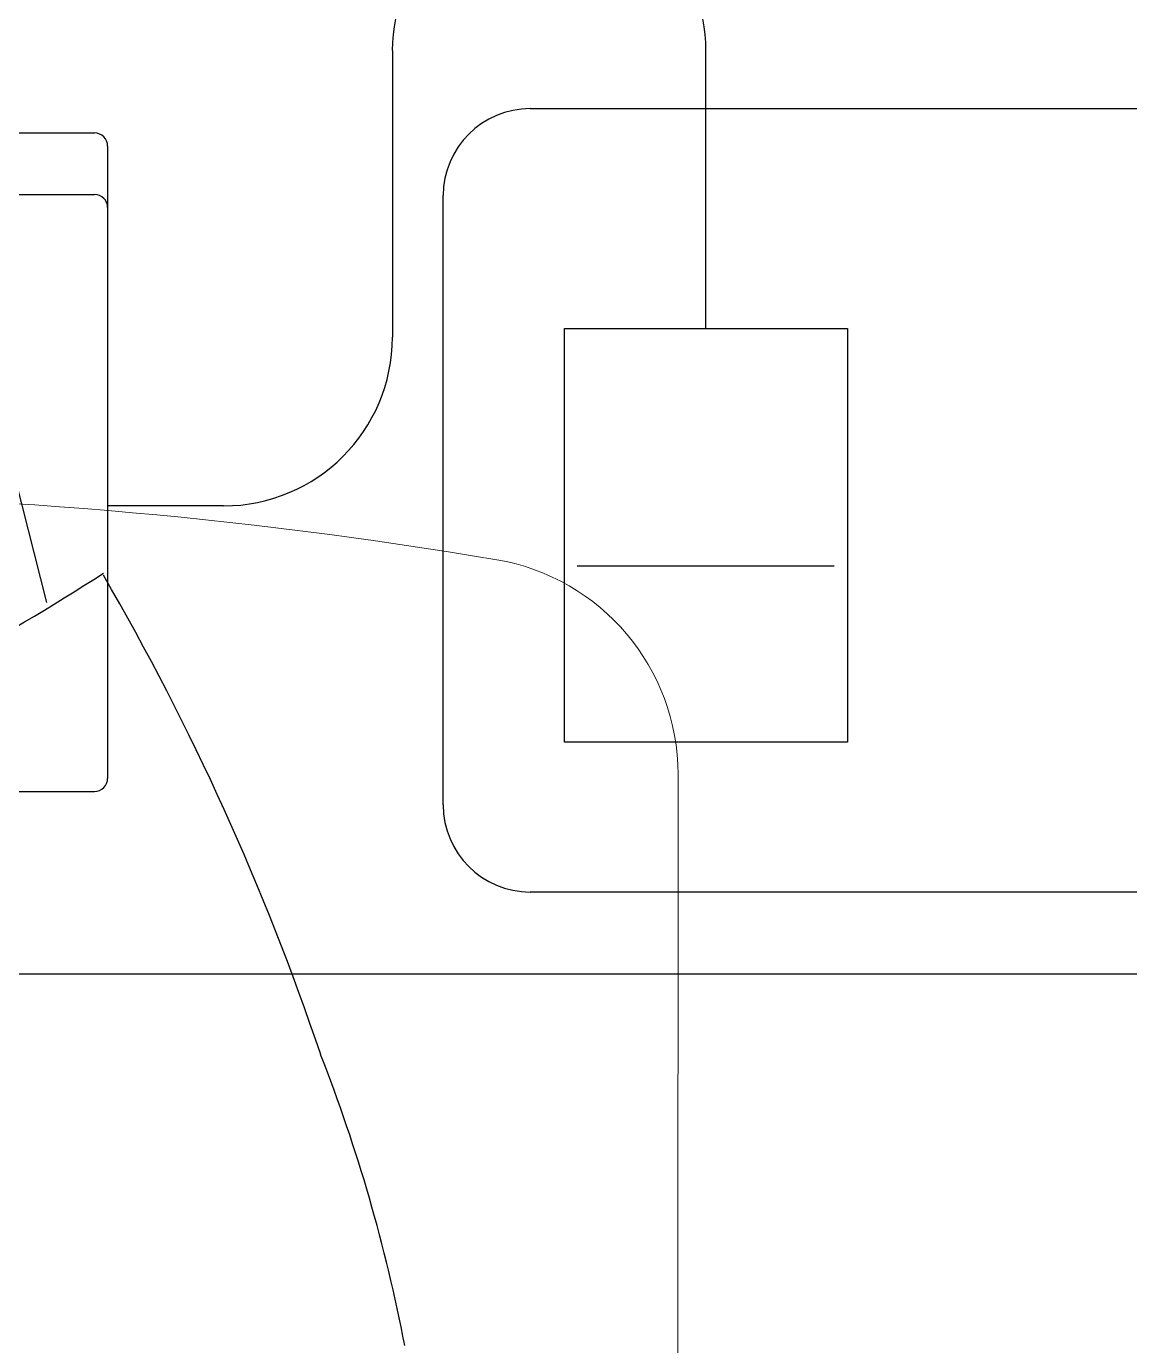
# Model space of a CAD drawing. Header units: millimetres. Extents: x 26027 to 581921, y 7230 to 233891.
# Drawn here: x 470773.3 to 471026.6, y 157044.9 to 157348 of the extents above; entities that cross this region are included whole.
import ezdxf

# ---------------------------------------------------------------- set-up
doc = ezdxf.new("R2010")
doc.units = ezdxf.units.MM
doc.header["$LTSCALE"] = 5
doc.layers.add('EXF', color=7, linetype='Continuous', lineweight=0, true_color=0x4e7e3e)
for name, color, linetype in [('GE-EQUIPMENT', 140, 'Continuous'), ('GE-EQUIPMENT_INSERTION', 140, 'Continuous'), ('GE-EQUIPMENT_LIGHT', 141, 'Continuous'), ('GE-FURNITURE', 8, 'Continuous')]:
    doc.layers.add(name, color=color, linetype=linetype)
doc.layers.add('Medical Equipment and Furniture', color=163, linetype='Continuous', lineweight=0)

# ---------------------------------------------------------------- blocks, each defined once
blk = doc.blocks.new('GF21018-P')
at = {"color": 0}
blk.add_line((0.22049, 0.47563), (0.22049, 0.0675), dxfattribs=at)
for centre, radius, start, end in [((-0.0001, -0.52948), 1.06948, 80.36712, 99.63288), ((0.17049, 0.47563), 0.05, 0, 80.3671)]:
    blk.add_arc(centre, radius, start, end, dxfattribs=at)
blk = doc.blocks.new('GE-EUR00134')
at = {"layer": 'GE-FURNITURE'}
blk.add_line((707.5, 124.45), (604.44, 98.34), dxfattribs=at)
for centre, radius, start, end in [((1088.63, 392.64), 567.84, 204.1709, 212.7776), ((309.03, 604.69), 600.7, 288.59591, 300.14952), ((362.43, 388.26), 378.98, 280.8469, 291.3811)]:
    blk.add_arc(centre, radius, start, end, dxfattribs=at)
blk = doc.blocks.new('GE-EUR01612')
at = {"layer": 'GE-EQUIPMENT'}
for p, q in [((-223.16, -406.78), (242.54, -406.78)), ((245.54, -409.78), (245.54, -555.05)), ((-223.16, -558.05), (242.54, -558.05))]:
    blk.add_line(p, q, dxfattribs=at)
for centre, start, end in [((242.54, -409.78), 0, 90), ((242.54, -555.05), 270, 0)]:
    blk.add_arc(centre, 3, start, end, dxfattribs=at)
at = {"layer": 'GE-EQUIPMENT_LIGHT'}
for p, q in [((310.93, -387.85), (310.93, -453.71)), ((382.94, -451.72), (382.94, -387.85)), ((342.6, -401.17), (502.6, -401.17)), ((-223.16, -420.92), (242.54, -420.92)), ((322.6, -561.17), (322.6, -421.17)), ((350.44, -546.72), (350.44, -451.72)), ((350.44, -451.72), (415.44, -451.72)), ((415.44, -451.72), (415.44, -546.72)), ((272.19, -492.44), (245.54, -492.44)), ((353.36, -506.21), (412.37, -506.21)), ((415.44, -546.72), (350.44, -546.72)), ((502.6, -581.17), (342.6, -581.17))]:
    blk.add_line(p, q, dxfattribs=at)
for centre, radius, start, end in [((346.93, -387.85), 36.01, 0, 180), ((342.6, -421.17), 20, 90, 180), ((242.54, -423.92), 3, 0, 90), ((272.19, -453.71), 38.74, 270, 0), ((342.6, -561.17), 20, 180, 270)]:
    blk.add_arc(centre, radius, start, end, dxfattribs=at)
at = {"layer": 'GE-FURNITURE'}
blk.add_lwpolyline([(-609.85, 0), (608.73, 0), (608.73, -600), (-609.85, -600)], close=True, dxfattribs=at)
at = {"layer": 'GE-EQUIPMENT_INSERTION', "rotation": 90}
blk.add_blockref('GE-EUR00134', (329.82, -1119.11), dxfattribs=at)

msp = doc.modelspace()

# ---------------------------------------------------------------- linework, layer by layer
at = {"layer": 'Medical Equipment and Furniture', "lineweight": 20}
msp.add_line((469808.08, 157130.27, 2.36), (471363.55, 157130.27, 2.36), dxfattribs=at)

# ---------------------------------------------------------------- block references
at = {"layer": 'Medical Equipment and Furniture', "extrusion": (-8.74706e-06, -2.27027e-05, 1), "xscale": 1000.000000000002, "yscale": 1000.000000000002, "zscale": 1000.000000000002, "rotation": 359.9971679684405}
msp.add_blockref('GF21018-P', (470702.4, 156700.52, -5.33), dxfattribs=at)

# ---------------------------------------------------------------- next in the draw order: block references
at = {"layer": 'GE-EQUIPMENT_INSERTION'}
msp.add_blockref('GE-EUR01612', (470546.39, 157730.27, 2.36), dxfattribs=at)

# ---------------------------------------------------------------- next in the draw order: hatches: boundary and pattern name
h = msp.add_hatch()
h.set_pattern_fill('CROSS', color=85, scale=10)
h.set_pattern_definition([(0, (368880, 104830), (63.5, 63.5), [31.75, -95.25]), (90, (368895.875, 104814.125), (-63.5, 63.5), [31.75, -95.25])])
edge = h.paths.add_edge_path()
edge.add_line((457685.58, 145694.32), (457685.58, 152806.09))
edge.add_line((457685.58, 152806.09), (462487.44, 152806.09))
edge.add_line((462487.44, 152806.09), (462487.44, 145900.86))
edge.add_line((462487.44, 145900.86), (462587.44, 145901.08))
edge.add_line((462587.44, 145901.08), (462587.44, 152806.09))
edge.add_line((462587.44, 152806.09), (464555.85, 152806.09))
edge.add_line((464555.85, 152806.09), (469284.36, 152806.09))
edge.add_line((469284.36, 152806.09), (471903.68, 152806.09))
edge.add_line((471903.68, 152806.09), (471903.68, 142653.21))
edge.add_line((471903.68, 142653.21), (478231.4, 142645.85))
edge.add_line((478231.4, 142645.85), (478231.4, 142845.16))
edge.add_line((478231.4, 142845.16), (472503.68, 142845.16))
edge.add_line((472503.68, 142845.16), (472503.68, 157839.95))
edge.add_line((472503.68, 157839.95), (472503.99, 159009.18))
edge.add_line((472503.99, 159009.18), (479768.57, 159009.18))
edge.add_line((479768.57, 159009.18), (479768.57, 159109.18))
edge.add_line((479768.57, 159109.18), (472503.68, 159109.18))
edge.add_line((472503.68, 159109.18), (472503.68, 169315.57))
edge.add_line((472503.68, 169315.57), (478921.1, 169315.57))
edge.add_line((478921.1, 169315.57), (484286.41, 169315.57))
edge.add_line((484286.41, 169315.57), (484286.41, 166351.21))
edge.add_line((484286.41, 166351.21), (484486.41, 166351.21))
edge.add_line((484486.41, 166351.21), (484486.41, 169515.57))
edge.add_line((484486.41, 169515.57), (479083.84, 169515.57))
edge.add_line((479083.84, 169515.57), (479083.84, 190946.93))
edge.add_line((479083.84, 190946.93), (479083.84, 191341.64))
edge.add_line((479083.84, 191341.64), (478883.84, 191341.64))
edge.add_line((478883.84, 191341.64), (478883.84, 195124.29))
edge.add_line((478883.84, 195124.29), (477262.37, 195124.29))
edge.add_line((477262.37, 195124.29), (477262.37, 205421.18))
edge.add_line((477262.37, 205421.18), (474368.03, 205421.18))
edge.add_line((474368.03, 205421.18), (469356.92, 205421.18))
edge.add_line((469356.92, 205421.18), (469256.92, 205421.18))
edge.add_line((469256.92, 205421.18), (469256.92, 204391.28))
edge.add_line((469256.92, 204391.28), (469856.92, 204391.28))
edge.add_line((469856.92, 204391.28), (469856.92, 204821.18))
edge.add_line((469856.92, 204821.18), (471179.26, 204821.18))
edge.add_line((471179.26, 204821.18), (471179.26, 204391.28))
edge.add_line((471179.26, 204391.28), (471779.26, 204391.28))
edge.add_line((471779.26, 204391.28), (471779.26, 204821.18))
edge.add_line((471779.26, 204821.18), (476662.37, 204821.18))
edge.add_line((476662.37, 204821.18), (476662.37, 194457.56))
edge.add_line((476662.37, 194457.56), (478283.84, 194457.56))
edge.add_line((478283.84, 194457.56), (478283.84, 169915.57))
edge.add_line((478283.84, 169915.57), (471903.68, 169915.57))
edge.add_line((471903.68, 169915.57), (471903.68, 159211.95))
edge.add_line((471903.68, 159211.95), (470513.73, 159211.95))
edge.add_line((470513.73, 159211.95), (470513.73, 159111.95))
edge.add_line((470513.73, 159111.95), (471903.68, 159111.95))
edge.add_line((471903.68, 159111.95), (471903.68, 153006.09))
edge.add_line((471903.68, 153006.09), (462587.44, 153006.09))
edge.add_line((462587.44, 153006.09), (462487.44, 152906.09))
edge.add_line((462487.44, 152906.09), (457585.58, 152906.09))
edge.add_line((457585.58, 152906.09), (457585.58, 145694.32))
at = {"layer": 'EXF'}
h = msp.add_hatch(dxfattribs=at)
h.set_pattern_fill('CROSS', color=256, scale=10)
edge = h.paths.add_edge_path()
edge.add_line((464555.85, 152806.09), (469284.36, 152806.09))
edge.add_line((469284.36, 152806.09), (471903.68, 152806.09))
edge.add_line((471903.68, 152806.09), (471903.68, 142653.21))
edge.add_line((471903.68, 142653.21), (478231.4, 142645.85))
edge.add_line((478231.4, 142645.85), (478231.4, 142845.16))
edge.add_line((478231.4, 142845.16), (472503.68, 142845.16))
edge.add_line((472503.68, 142845.16), (472503.68, 157839.95))
edge.add_line((472503.68, 157839.95), (472503.99, 159009.18))
edge.add_line((472503.99, 159009.18), (479768.57, 159009.18))
edge.add_line((479768.57, 159009.18), (479768.57, 159109.18))
edge.add_line((479768.57, 159109.18), (472503.68, 159109.18))
edge.add_line((472503.68, 159109.18), (472503.68, 169315.57))
edge.add_line((472503.68, 169315.57), (478921.1, 169315.57))
edge.add_line((478921.1, 169315.57), (484286.41, 169315.57))
edge.add_line((484286.41, 169315.57), (484286.41, 166351.21))
edge.add_line((484286.41, 166351.21), (484486.41, 166351.21))
edge.add_line((484486.41, 166351.21), (484486.41, 169515.57))
edge.add_line((484486.41, 169515.57), (479083.84, 169515.57))
edge.add_line((479083.84, 169515.57), (479083.84, 190946.93))
edge.add_line((479083.84, 190946.93), (479083.84, 191341.64))
edge.add_line((479083.84, 191341.64), (478883.84, 191341.64))
edge.add_line((478883.84, 191341.64), (478883.84, 195124.29))
edge.add_line((478883.84, 195124.29), (477262.37, 195124.29))
edge.add_line((477262.37, 195124.29), (477262.37, 205421.18))
edge.add_line((477262.37, 205421.18), (474368.03, 205421.18))
edge.add_line((474368.03, 205421.18), (469356.92, 205421.18))
edge.add_line((469356.92, 205421.18), (469256.92, 205421.18))
edge.add_line((469256.92, 205421.18), (469256.92, 204391.28))
edge.add_line((469256.92, 204391.28), (469856.92, 204391.28))
edge.add_line((469856.92, 204391.28), (469856.92, 204821.18))
edge.add_line((469856.92, 204821.18), (471179.26, 204821.18))
edge.add_line((471179.26, 204821.18), (471179.26, 204391.28))
edge.add_line((471179.26, 204391.28), (471779.26, 204391.28))
edge.add_line((471779.26, 204391.28), (471779.26, 204821.18))
edge.add_line((471779.26, 204821.18), (476662.37, 204821.18))
edge.add_line((476662.37, 204821.18), (476662.37, 194457.56))
edge.add_line((476662.37, 194457.56), (478283.84, 194457.56))
edge.add_line((478283.84, 194457.56), (478283.84, 169915.57))
edge.add_line((478283.84, 169915.57), (471903.68, 169915.57))
edge.add_line((471903.68, 169915.57), (471903.68, 159211.95))
edge.add_line((471903.68, 159211.95), (470513.73, 159211.95))
edge.add_line((470513.73, 159211.95), (470513.73, 159111.95))
edge.add_line((470513.73, 159111.95), (471903.68, 159111.95))
edge.add_line((471903.68, 159111.95), (471903.68, 153006.09))
edge.add_line((471903.68, 153006.09), (462587.44, 153006.09))

doc.saveas('drawing.dxf')
